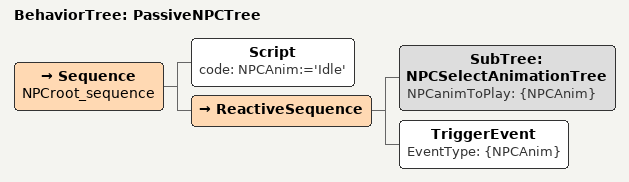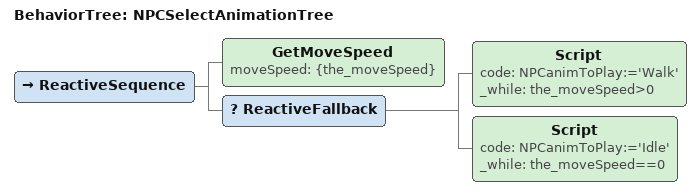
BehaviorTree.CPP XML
<?xml version="1.0" encoding="utf-8"?>

<root main_tree_to_execute ="PassiveNPCTree">

	<BehaviorTree ID="PassiveNPCTree">
		<Sequence name ="NPCroot_sequence">
			<Script code="NPCAnim:='Idle'"/>
			<ReactiveSequence>
				<SubTree ID="NPCSelectAnimationTree" NPCanimToPlay="{NPCAnim}"/>
				<TriggerEvent EventType ="{NPCAnim}"/>
			</ReactiveSequence>
		</Sequence>
	</BehaviorTree>

	<BehaviorTree ID="NPCSelectAnimationTree">
		<ReactiveSequence>
			<GetMoveSpeed moveSpeed="{the_moveSpeed}"/>
			<ReactiveFallback>
				<Script code="NPCanimToPlay:='Walk'" _while="the_moveSpeed>0"/>
				<Script code="NPCanimToPlay:='Idle'" _while="the_moveSpeed==0"/>
			</ReactiveFallback>
		</ReactiveSequence>
	</BehaviorTree>

</root>
